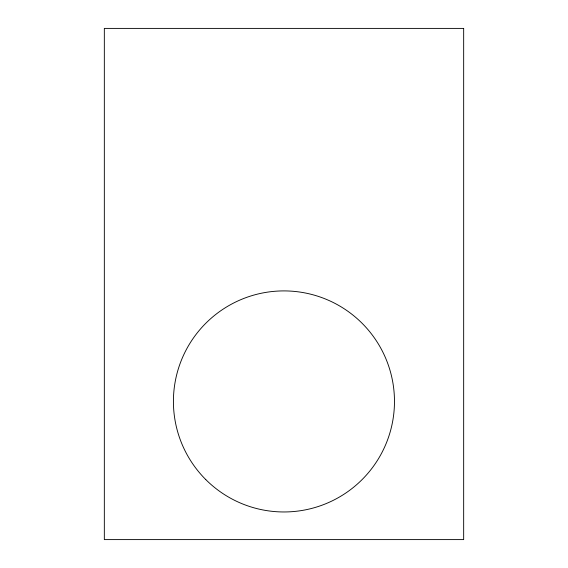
<?xml version="1.0" encoding="UTF-8"?>
<svg xmlns="http://www.w3.org/2000/svg" width="568" height="568" viewBox="0 0 568 568"><rect width="100%" height="100%" fill="white"/><g stroke="black" fill="none" stroke-linecap="round" stroke-linejoin="round"><path stroke-width="0.85" d="M463.665 28.4L104.334 28.4L104.334 539.6L463.665 539.6L463.665 28.4M205.786 479.591A110.533 110.533 0 0 0 390.706 430.047A110.533 110.533 0 0 0 255.337 294.671A110.533 110.533 0 0 0 205.786 479.591"/></g></svg>
